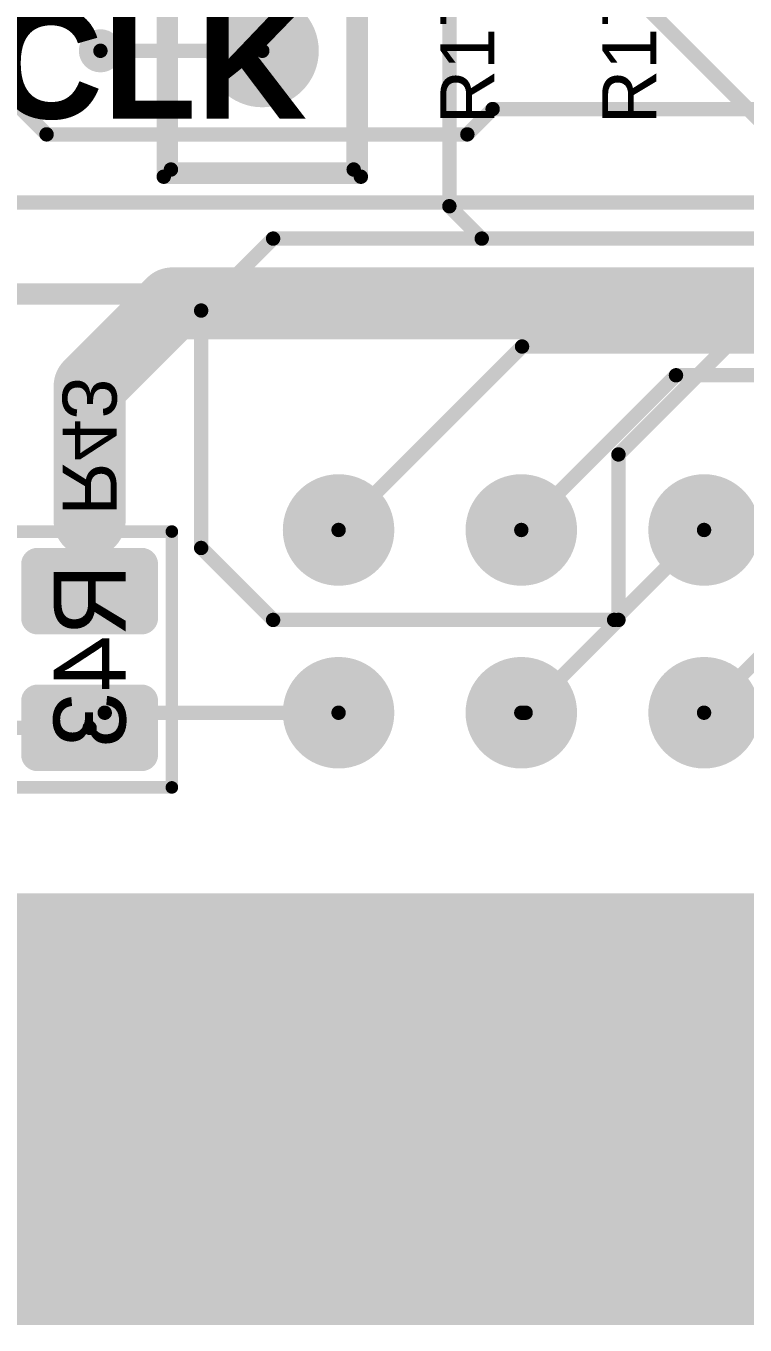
# Model space of a CAD drawing. Header units: inches. Extents: x -3 to 191, y -18 to 93.
# Drawn here: x 12.87 to 22.86, y -3 to 15.05 of the extents above; entities that cross this region are included whole.
import ezdxf

# ---------------------------------------------------------------- set-up
doc = ezdxf.new("R2010")
doc.units = ezdxf.units.IN
for name, color, linetype in [('Bottom Layer', 5, 'Continuous'), ('Bottom Overlay', 54, 'Continuous'), ('Bottom Paste', 16, 'Continuous'), ('Bottom Solder', 6, 'Continuous'), ('GND 1', 90, 'Continuous'), ('GND 2', 156, 'Continuous'), ('Mechanical 1', 6, 'Continuous'), ('Mechanical 13', 56, 'Continuous'), ('Multi-Layer', 9, 'Continuous'), ('Pad Holes', 156, 'Continuous'), ('PWR', 16, 'Continuous'), ('Signal L4', 76, 'Continuous'), ('Top 3D Body', 56, 'Continuous'), ('Top Assembly', 216, 'Continuous'), ('Top Component Center', 56, 'Continuous'), ('Top Courtyard', 56, 'Continuous'), ('Top Layer', 1, 'Continuous'), ('Top Overlay', 2, 'Continuous'), ('Top Solder', 216, 'Continuous'), ('Via Holes', 16, 'Continuous')]:
    doc.layers.add(name, color=color, linetype=linetype)
doc.styles.add('Arial', font='', dxfattribs={"height": 0.2})
doc.styles.add('Arial_Bold', font='', dxfattribs={"height": 0.2})
doc.styles.get('Arial').set_extended_font_data('Arial')
doc.styles.get('Arial_Bold').set_extended_font_data('Arial', bold=True)

# ---------------------------------------------------------------- blocks, each defined once
blk = doc.blocks.new('RES_0805_B_276')
at = {"layer": 'Bottom Layer'}
h = blk.add_hatch(color=5, dxfattribs=at)
edge = h.paths.add_edge_path()
edge.add_arc((-1.32500243, 0.7250010899999999), 0.12499848, 90, 180)
edge.add_line((-1.45000091, 0.7250010899999999), (-1.45000091, -0.7250010899999999))
edge.add_arc((-1.32500243, -0.7250010899999999), 0.12499848, 180, 270)
edge.add_line((-1.32500243, -0.84999957), (-0.5749988500000001, -0.84999957))
edge.add_arc((-0.5749988500000001, -0.7250010899999999), 0.12499848, 270, 360)
edge.add_line((-0.45000037, -0.7250010899999999), (-0.45000037, 0.7250010899999999))
edge.add_arc((-0.5749988500000001, 0.7250010899999999), 0.12499848, 0, 90)
edge.add_line((-0.5749988500000001, 0.84999957), (-1.32500243, 0.84999957))
h = blk.add_hatch(color=5, dxfattribs=at)
edge = h.paths.add_edge_path()
edge.add_arc((0.5749988500000001, 0.7250010899999999), 0.12499848, 90, 180)
edge.add_line((0.45000037, 0.7250010899999999), (0.45000037, -0.7250010899999999))
edge.add_arc((0.5749988500000001, -0.7250010899999999), 0.12499848, 180, 270)
edge.add_line((0.5749988500000001, -0.84999957), (1.32500243, -0.84999957))
edge.add_arc((1.32500243, -0.7250010899999999), 0.12499848, 270, 360)
edge.add_line((1.45000091, -0.7250010899999999), (1.45000091, 0.7250010899999999))
edge.add_arc((1.32500243, 0.7250010899999999), 0.12499848, 0, 90)
edge.add_line((1.32500243, 0.84999957), (0.5749988500000001, 0.84999957))
at = {"layer": 'Bottom Paste'}
h = blk.add_hatch(color=16, dxfattribs=at)
edge = h.paths.add_edge_path()
edge.add_arc((-1.32500243, 0.7250010899999999), 0.12499848, 90, 180)
edge.add_line((-1.45000091, 0.7250010899999999), (-1.45000091, -0.7250010899999999))
edge.add_arc((-1.32500243, -0.7250010899999999), 0.12499848, 180, 270)
edge.add_line((-1.32500243, -0.84999957), (-0.5749988500000001, -0.84999957))
edge.add_arc((-0.5749988500000001, -0.7250010899999999), 0.12499848, 270, 360)
edge.add_line((-0.45000037, -0.7250010899999999), (-0.45000037, 0.7250010899999999))
edge.add_arc((-0.5749988500000001, 0.7250010899999999), 0.12499848, 0, 90)
edge.add_line((-0.5749988500000001, 0.84999957), (-1.32500243, 0.84999957))
h = blk.add_hatch(color=16, dxfattribs=at)
edge = h.paths.add_edge_path()
edge.add_arc((0.5749988500000001, 0.7250010899999999), 0.12499848, 90, 180)
edge.add_line((0.45000037, 0.7250010899999999), (0.45000037, -0.7250010899999999))
edge.add_arc((0.5749988500000001, -0.7250010899999999), 0.12499848, 180, 270)
edge.add_line((0.5749988500000001, -0.84999957), (1.32500243, -0.84999957))
edge.add_arc((1.32500243, -0.7250010899999999), 0.12499848, 270, 360)
edge.add_line((1.45000091, -0.7250010899999999), (1.45000091, 0.7250010899999999))
edge.add_arc((1.32500243, 0.7250010899999999), 0.12499848, 0, 90)
edge.add_line((1.32500243, 0.84999957), (0.5749988500000001, 0.84999957))
at = {"layer": 'Bottom Solder'}
h = blk.add_hatch(color=6, dxfattribs=at)
edge = h.paths.add_edge_path()
edge.add_arc((-1.32500243, 0.7250010899999999), 0.22659848, 90, 180)
edge.add_line((-1.55160091, 0.7250010899999999), (-1.55160091, -0.7250010899999999))
edge.add_arc((-1.32500243, -0.7250010899999999), 0.22659848, 180, 270)
edge.add_line((-1.32500243, -0.95159957), (-0.5749988500000001, -0.95159957))
edge.add_arc((-0.5749988500000001, -0.7250010899999999), 0.22659848, 270, 360)
edge.add_line((-0.34840037, -0.7250010899999999), (-0.34840037, 0.7250010899999999))
edge.add_arc((-0.5749988500000001, 0.7250010899999999), 0.22659848, 0, 90)
edge.add_line((-0.5749988500000001, 0.95159957), (-1.32500243, 0.95159957))
h = blk.add_hatch(color=6, dxfattribs=at)
edge = h.paths.add_edge_path()
edge.add_arc((0.5749988500000001, 0.7250010899999999), 0.22659848, 90, 180)
edge.add_line((0.34840037, 0.7250010899999999), (0.34840037, -0.7250010899999999))
edge.add_arc((0.5749988500000001, -0.7250010899999999), 0.22659848, 180, 270)
edge.add_line((0.5749988500000001, -0.95159957), (1.32500243, -0.95159957))
edge.add_arc((1.32500243, -0.7250010899999999), 0.22659848, 270, 360)
edge.add_line((1.55160091, -0.7250010899999999), (1.55160091, 0.7250010899999999))
edge.add_arc((1.32500243, 0.7250010899999999), 0.22659848, 0, 90)
edge.add_line((1.32500243, 0.95159957), (0.5749988500000001, 0.95159957))
at = {"layer": 'Mechanical 13'}
for points in [[(-1.778, -1.143, 0.17500092, 0.17500092, 0), (-1.778, 1.143, 0.17500092, 0.17500092, 0)], [(1.778, 1.143, 0.17500092, 0.17500092, 0), (-1.778, 1.143, 0.17500092, 0.17500092, 0)], [(1.778, -1.143, 0.17500092, 0.17500092, 0), (1.778, 1.143, 0.17500092, 0.17500092, 0)], [(1.778, -1.143, 0.17500092, 0.17500092, 0), (-1.778, -1.143, 0.17500092, 0.17500092, 0)]]:
    blk.add_lwpolyline(points, format="xyseb", dxfattribs=at)
for points in [[(-1.82174896, 1.143, 0.08750045999999999, 0.08750045999999999, 1), (-1.73425104, 1.143, 0.08750045999999999, 0.08750045999999999, 1)], [(-1.82174896, 1.143, 0.08750045999999999, 0.08750045999999999, 1), (-1.73425104, 1.143, 0.08750045999999999, 0.08750045999999999, 1)], [(1.73425104, 1.143, 0.08750045999999999, 0.08750045999999999, 1), (1.82174896, 1.143, 0.08750045999999999, 0.08750045999999999, 1)], [(1.73425104, 1.143, 0.08750045999999999, 0.08750045999999999, 1), (1.82174896, 1.143, 0.08750045999999999, 0.08750045999999999, 1)], [(-1.82174896, -1.143, 0.08750045999999999, 0.08750045999999999, 1), (-1.73425104, -1.143, 0.08750045999999999, 0.08750045999999999, 1)], [(-1.82174896, -1.143, 0.08750045999999999, 0.08750045999999999, 1), (-1.73425104, -1.143, 0.08750045999999999, 0.08750045999999999, 1)], [(1.73425104, -1.143, 0.08750045999999999, 0.08750045999999999, 1), (1.82174896, -1.143, 0.08750045999999999, 0.08750045999999999, 1)], [(1.73425104, -1.143, 0.08750045999999999, 0.08750045999999999, 1), (1.82174896, -1.143, 0.08750045999999999, 0.08750045999999999, 1)]]:
    blk.add_lwpolyline(points, format="xyseb", close=True, dxfattribs=at)
at = {"layer": 'Mechanical 13', "style": 'Arial', "text_generation_flag": 2}
blk.add_text('R43', height=1.00000054, rotation=-180, dxfattribs=at).set_placement((-1.3329031, 0.4998339))
blk = doc.blocks.new('FP_SSQ_103_01_T_S_MFG_316')
at = {"layer": 'Bottom Layer'}
blk.add_hatch(color=5, dxfattribs=at).paths.add_polyline_path([(-3.3249997, 0.7849997), (-1.7550003, 0.7849997), (-1.7550003, -0.7849997), (-3.3249997, -0.7849997)])
h = blk.add_hatch(color=5, dxfattribs=at)
edge = h.paths.add_edge_path()
edge.add_arc((0, 0), 0.7849997, 0, 360)
h = blk.add_hatch(color=5, dxfattribs=at)
edge = h.paths.add_edge_path()
edge.add_arc((2.54, 0), 0.7849997, 0, 360)
at = {"layer": 'Bottom Solder'}
blk.add_hatch(color=6, dxfattribs=at).paths.add_polyline_path([(-3.3249997, 0.7849997), (-1.7550003, 0.7849997), (-1.7550003, -0.7849997), (-3.3249997, -0.7849997)])
h = blk.add_hatch(color=6, dxfattribs=at)
edge = h.paths.add_edge_path()
edge.add_arc((0, 0), 0.7849997, 0, 360)
h = blk.add_hatch(color=6, dxfattribs=at)
edge = h.paths.add_edge_path()
edge.add_arc((2.54, 0), 0.7849997, 0, 360)
at = {"layer": 'GND 1'}
blk.add_hatch(color=90, dxfattribs=at).paths.add_polyline_path([(-3.3249997, 0.7849997), (-1.7550003, 0.7849997), (-1.7550003, -0.7849997), (-3.3249997, -0.7849997)])
h = blk.add_hatch(color=90, dxfattribs=at)
edge = h.paths.add_edge_path()
edge.add_arc((0, 0), 0.7849997, 0, 360)
h = blk.add_hatch(color=90, dxfattribs=at)
edge = h.paths.add_edge_path()
edge.add_arc((2.54, 0), 0.7849997, 0, 360)
at = {"layer": 'GND 2'}
blk.add_hatch(color=156, dxfattribs=at).paths.add_polyline_path([(-3.3249997, 0.7849997), (-1.7550003, 0.7849997), (-1.7550003, -0.7849997), (-3.3249997, -0.7849997)])
h = blk.add_hatch(color=156, dxfattribs=at)
edge = h.paths.add_edge_path()
edge.add_arc((0, 0), 0.7849997, 0, 360)
h = blk.add_hatch(color=156, dxfattribs=at)
edge = h.paths.add_edge_path()
edge.add_arc((2.54, 0), 0.7849997, 0, 360)
at = {"layer": 'Multi-Layer'}
blk.add_hatch(color=9, dxfattribs=at).paths.add_polyline_path([(-3.3249997, 0.7849997), (-1.7550003, 0.7849997), (-1.7550003, -0.7849997), (-3.3249997, -0.7849997)])
h = blk.add_hatch(color=9, dxfattribs=at)
edge = h.paths.add_edge_path()
edge.add_arc((0, 0), 0.7849997, 0, 360)
h = blk.add_hatch(color=9, dxfattribs=at)
edge = h.paths.add_edge_path()
edge.add_arc((2.54, 0), 0.7849997, 0, 360)
at = {"layer": 'Pad Holes'}
h = blk.add_hatch(color=7, dxfattribs=at)
edge = h.paths.add_edge_path()
edge.add_arc((-2.54, 0), 0.50999898, 0, 360)
h = blk.add_hatch(color=7, dxfattribs=at)
edge = h.paths.add_edge_path()
edge.add_arc((0, 0), 0.50999898, 0, 360)
h = blk.add_hatch(color=7, dxfattribs=at)
edge = h.paths.add_edge_path()
edge.add_arc((2.54, 0), 0.50999898, 0, 360)
at = {"layer": 'PWR'}
blk.add_hatch(color=16, dxfattribs=at).paths.add_polyline_path([(-3.3249997, 0.7849997), (-1.7550003, 0.7849997), (-1.7550003, -0.7849997), (-3.3249997, -0.7849997)])
h = blk.add_hatch(color=16, dxfattribs=at)
edge = h.paths.add_edge_path()
edge.add_arc((0, 0), 0.7849997, 0, 360)
h = blk.add_hatch(color=16, dxfattribs=at)
edge = h.paths.add_edge_path()
edge.add_arc((2.54, 0), 0.7849997, 0, 360)
at = {"layer": 'Signal L4'}
blk.add_hatch(color=76, dxfattribs=at).paths.add_polyline_path([(-3.3249997, 0.7849997), (-1.7550003, 0.7849997), (-1.7550003, -0.7849997), (-3.3249997, -0.7849997)])
h = blk.add_hatch(color=76, dxfattribs=at)
edge = h.paths.add_edge_path()
edge.add_arc((0, 0), 0.7849997, 0, 360)
h = blk.add_hatch(color=76, dxfattribs=at)
edge = h.paths.add_edge_path()
edge.add_arc((2.54, 0), 0.7849997, 0, 360)
at = {"layer": 'Top Layer'}
blk.add_hatch(color=1, dxfattribs=at).paths.add_polyline_path([(-3.3249997, 0.7849997), (-1.7550003, 0.7849997), (-1.7550003, -0.7849997), (-3.3249997, -0.7849997)])
h = blk.add_hatch(color=1, dxfattribs=at)
edge = h.paths.add_edge_path()
edge.add_arc((0, 0), 0.7849997, 0, 360)
h = blk.add_hatch(color=1, dxfattribs=at)
edge = h.paths.add_edge_path()
edge.add_arc((2.54, 0), 0.7849997, 0, 360)
at = {"layer": 'Top Solder'}
blk.add_hatch(color=216, dxfattribs=at).paths.add_polyline_path([(-3.3249997, 0.7849997), (-1.7550003, 0.7849997), (-1.7550003, -0.7849997), (-3.3249997, -0.7849997)])
h = blk.add_hatch(color=216, dxfattribs=at)
edge = h.paths.add_edge_path()
edge.add_arc((0, 0), 0.7849997, 0, 360)
h = blk.add_hatch(color=216, dxfattribs=at)
edge = h.paths.add_edge_path()
edge.add_arc((2.54, 0), 0.7849997, 0, 360)
at = {"layer": 'Top 3D Body'}
for points in [[(4.18999924, 1.27, 0.1999996, 0.1999996, 0), (-4.18999924, 1.27, 0.1999996, 0.1999996, 0)], [(-4.18999924, -1.27, 0.1999996, 0.1999996, 0), (-4.18999924, 1.27, 0.1999996, 0.1999996, 0)], [(4.18999924, -1.27, 0.1999996, 0.1999996, 0), (4.18999924, 1.27, 0.1999996, 0.1999996, 0)], [(4.18999924, -1.27, 0.1999996, 0.1999996, 0), (-4.18999924, -1.27, 0.1999996, 0.1999996, 0)]]:
    blk.add_lwpolyline(points, format="xyseb", dxfattribs=at)
for points in [[(-4.23999914, 1.27, 0.0999998, 0.0999998, 1), (-4.13999934, 1.27, 0.0999998, 0.0999998, 1)], [(-4.23999914, 1.27, 0.0999998, 0.0999998, 1), (-4.13999934, 1.27, 0.0999998, 0.0999998, 1)], [(4.13999934, 1.27, 0.0999998, 0.0999998, 1), (4.23999914, 1.27, 0.0999998, 0.0999998, 1)], [(4.13999934, 1.27, 0.0999998, 0.0999998, 1), (4.23999914, 1.27, 0.0999998, 0.0999998, 1)], [(-4.23999914, -1.27, 0.0999998, 0.0999998, 1), (-4.13999934, -1.27, 0.0999998, 0.0999998, 1)], [(-4.23999914, -1.27, 0.0999998, 0.0999998, 1), (-4.13999934, -1.27, 0.0999998, 0.0999998, 1)], [(4.13999934, -1.27, 0.0999998, 0.0999998, 1), (4.23999914, -1.27, 0.0999998, 0.0999998, 1)], [(4.13999934, -1.27, 0.0999998, 0.0999998, 1), (4.23999914, -1.27, 0.0999998, 0.0999998, 1)]]:
    blk.add_lwpolyline(points, format="xyseb", close=True, dxfattribs=at)
at = {"layer": 'Top Assembly'}
for points in [[(4.28999904, 1.3699998, 0.1999996, 0.1999996, 0), (-4.28999904, 1.3699998, 0.1999996, 0.1999996, 0)], [(-4.28999904, -1.3699998, 0.1999996, 0.1999996, 0), (-4.28999904, 1.3699998, 0.1999996, 0.1999996, 0)], [(4.28999904, -1.3699998, 0.1999996, 0.1999996, 0), (4.28999904, 1.3699998, 0.1999996, 0.1999996, 0)], [(4.28999904, -1.3699998, 0.1999996, 0.1999996, 0), (-4.28999904, -1.3699998, 0.1999996, 0.1999996, 0)]]:
    blk.add_lwpolyline(points, format="xyseb", dxfattribs=at)
for points in [[(-4.339998939999999, 1.3699998, 0.0999998, 0.0999998, 1), (-4.23999914, 1.3699998, 0.0999998, 0.0999998, 1)], [(-4.339998939999999, 1.3699998, 0.0999998, 0.0999998, 1), (-4.23999914, 1.3699998, 0.0999998, 0.0999998, 1)], [(4.23999914, 1.3699998, 0.0999998, 0.0999998, 1), (4.339998939999999, 1.3699998, 0.0999998, 0.0999998, 1)], [(4.23999914, 1.3699998, 0.0999998, 0.0999998, 1), (4.339998939999999, 1.3699998, 0.0999998, 0.0999998, 1)], [(-4.339998939999999, -1.3699998, 0.0999998, 0.0999998, 1), (-4.23999914, -1.3699998, 0.0999998, 0.0999998, 1)], [(-4.339998939999999, -1.3699998, 0.0999998, 0.0999998, 1), (-4.23999914, -1.3699998, 0.0999998, 0.0999998, 1)], [(4.23999914, -1.3699998, 0.0999998, 0.0999998, 1), (4.339998939999999, -1.3699998, 0.0999998, 0.0999998, 1)], [(4.23999914, -1.3699998, 0.0999998, 0.0999998, 1), (4.339998939999999, -1.3699998, 0.0999998, 0.0999998, 1)]]:
    blk.add_lwpolyline(points, format="xyseb", close=True, dxfattribs=at)
at = {"layer": 'Top Component Center'}
for points in [[(0, -0.499999, 0.0999998, 0.0999998, 0), (0, 0.499999, 0.0999998, 0.0999998, 0)], [(0.499999, 0, 0.0999998, 0.0999998, 0), (-0.499999, 0, 0.0999998, 0.0999998, 0)]]:
    blk.add_lwpolyline(points, format="xyseb", dxfattribs=at)
for points in [[(-0.02499868, 0.499999, 0.0499999, 0.0499999, 1), (0.02499868, 0.499999, 0.0499999, 0.0499999, 1)], [(-0.5249976799999999, 0, 0.0499999, 0.0499999, 1), (-0.47500032, 0, 0.0499999, 0.0499999, 1)], [(0.47500032, 0, 0.0499999, 0.0499999, 1), (0.5249976799999999, 0, 0.0499999, 0.0499999, 1)], [(-0.02499868, -0.499999, 0.0499999, 0.0499999, 1), (0.02499868, -0.499999, 0.0499999, 0.0499999, 1)]]:
    blk.add_lwpolyline(points, format="xyseb", close=True, dxfattribs=at)
at = {"layer": 'Top Courtyard'}
for points in [[(4.28999904, 1.3699998, 0.1999996, 0.1999996, 0), (-4.28999904, 1.3699998, 0.1999996, 0.1999996, 0)], [(-4.28999904, -1.3699998, 0.1999996, 0.1999996, 0), (-4.28999904, 1.3699998, 0.1999996, 0.1999996, 0)], [(4.28999904, -1.3699998, 0.1999996, 0.1999996, 0), (4.28999904, 1.3699998, 0.1999996, 0.1999996, 0)], [(4.28999904, -1.3699998, 0.1999996, 0.1999996, 0), (-4.28999904, -1.3699998, 0.1999996, 0.1999996, 0)]]:
    blk.add_lwpolyline(points, format="xyseb", dxfattribs=at)
for points in [[(-4.339998939999999, 1.3699998, 0.0999998, 0.0999998, 1), (-4.23999914, 1.3699998, 0.0999998, 0.0999998, 1)], [(-4.339998939999999, 1.3699998, 0.0999998, 0.0999998, 1), (-4.23999914, 1.3699998, 0.0999998, 0.0999998, 1)], [(4.23999914, 1.3699998, 0.0999998, 0.0999998, 1), (4.339998939999999, 1.3699998, 0.0999998, 0.0999998, 1)], [(4.23999914, 1.3699998, 0.0999998, 0.0999998, 1), (4.339998939999999, 1.3699998, 0.0999998, 0.0999998, 1)], [(-4.339998939999999, -1.3699998, 0.0999998, 0.0999998, 1), (-4.23999914, -1.3699998, 0.0999998, 0.0999998, 1)], [(-4.339998939999999, -1.3699998, 0.0999998, 0.0999998, 1), (-4.23999914, -1.3699998, 0.0999998, 0.0999998, 1)], [(4.23999914, -1.3699998, 0.0999998, 0.0999998, 1), (4.339998939999999, -1.3699998, 0.0999998, 0.0999998, 1)], [(4.23999914, -1.3699998, 0.0999998, 0.0999998, 1), (4.339998939999999, -1.3699998, 0.0999998, 0.0999998, 1)]]:
    blk.add_lwpolyline(points, format="xyseb", close=True, dxfattribs=at)
at = {"layer": 'Top Overlay'}
for points in [[(4.18999924, 1.27, 0.1999996, 0.1999996, 0), (-4.18999924, 1.27, 0.1999996, 0.1999996, 0)], [(-4.18999924, -1.27, 0.1999996, 0.1999996, 0), (-4.18999924, 1.27, 0.1999996, 0.1999996, 0)], [(4.18999924, -1.27, 0.1999996, 0.1999996, 0), (4.18999924, 1.27, 0.1999996, 0.1999996, 0)], [(4.18999924, -1.27, 0.1999996, 0.1999996, 0), (-4.18999924, -1.27, 0.1999996, 0.1999996, 0)]]:
    blk.add_lwpolyline(points, format="xyseb", dxfattribs=at)
for points in [[(-4.23999914, 1.27, 0.0999998, 0.0999998, 1), (-4.13999934, 1.27, 0.0999998, 0.0999998, 1)], [(-4.23999914, 1.27, 0.0999998, 0.0999998, 1), (-4.13999934, 1.27, 0.0999998, 0.0999998, 1)], [(4.13999934, 1.27, 0.0999998, 0.0999998, 1), (4.23999914, 1.27, 0.0999998, 0.0999998, 1)], [(4.13999934, 1.27, 0.0999998, 0.0999998, 1), (4.23999914, 1.27, 0.0999998, 0.0999998, 1)], [(-4.57499974, 0, 0.2499995, 0.2499995, 1), (-4.82500178, 0, 0.2499995, 0.2499995, 1)], [(-4.887501019999999, 0, 0.12499848, 0.12499848, 1), (-4.76250254, 0, 0.12499848, 0.12499848, 1)], [(-4.63749898, 0, 0.12499848, 0.12499848, 1), (-4.5125005, 0, 0.12499848, 0.12499848, 1)], [(-4.23999914, -1.27, 0.0999998, 0.0999998, 1), (-4.13999934, -1.27, 0.0999998, 0.0999998, 1)], [(-4.23999914, -1.27, 0.0999998, 0.0999998, 1), (-4.13999934, -1.27, 0.0999998, 0.0999998, 1)], [(4.13999934, -1.27, 0.0999998, 0.0999998, 1), (4.23999914, -1.27, 0.0999998, 0.0999998, 1)], [(4.13999934, -1.27, 0.0999998, 0.0999998, 1), (4.23999914, -1.27, 0.0999998, 0.0999998, 1)]]:
    blk.add_lwpolyline(points, format="xyseb", close=True, dxfattribs=at)
at = {"layer": 'Top Assembly', "style": 'Arial'}
blk.add_text('J9', height=1.00000054, dxfattribs=at).set_placement((-0.00184404, -0.17714976))
blk = doc.blocks.new('FP_SBH11_PBPC_D08_ST_BK_MFG_321')
at = {"layer": 'Bottom Layer'}
h = blk.add_hatch(color=5, dxfattribs=at)
edge = h.paths.add_edge_path()
edge.add_arc((3.81, 1.1200003), 0.77499972, 0, 360)
h = blk.add_hatch(color=5, dxfattribs=at)
edge = h.paths.add_edge_path()
edge.add_arc((6.35, 1.1200003), 0.77499972, 0, 360)
h = blk.add_hatch(color=5, dxfattribs=at)
edge = h.paths.add_edge_path()
edge.add_arc((8.889999999999999, 1.1200003), 0.77499972, 0, 360)
h = blk.add_hatch(color=5, dxfattribs=at)
edge = h.paths.add_edge_path()
edge.add_arc((3.81, -1.4199997), 0.77499972, 0, 360)
h = blk.add_hatch(color=5, dxfattribs=at)
edge = h.paths.add_edge_path()
edge.add_arc((6.35, -1.4199997), 0.77499972, 0, 360)
h = blk.add_hatch(color=5, dxfattribs=at)
edge = h.paths.add_edge_path()
edge.add_arc((8.889999999999999, -1.4199997), 0.77499972, 0, 360)
at = {"layer": 'Bottom Solder'}
h = blk.add_hatch(color=6, dxfattribs=at)
edge = h.paths.add_edge_path()
edge.add_arc((3.81, 1.1200003), 0.77499972, 0, 360)
h = blk.add_hatch(color=6, dxfattribs=at)
edge = h.paths.add_edge_path()
edge.add_arc((6.35, 1.1200003), 0.77499972, 0, 360)
h = blk.add_hatch(color=6, dxfattribs=at)
edge = h.paths.add_edge_path()
edge.add_arc((8.889999999999999, 1.1200003), 0.77499972, 0, 360)
h = blk.add_hatch(color=6, dxfattribs=at)
edge = h.paths.add_edge_path()
edge.add_arc((3.81, -1.4199997), 0.77499972, 0, 360)
h = blk.add_hatch(color=6, dxfattribs=at)
edge = h.paths.add_edge_path()
edge.add_arc((6.35, -1.4199997), 0.77499972, 0, 360)
h = blk.add_hatch(color=6, dxfattribs=at)
edge = h.paths.add_edge_path()
edge.add_arc((8.889999999999999, -1.4199997), 0.77499972, 0, 360)
at = {"layer": 'GND 1'}
h = blk.add_hatch(color=90, dxfattribs=at)
edge = h.paths.add_edge_path()
edge.add_arc((3.81, 1.1200003), 0.77499972, 0, 360)
h = blk.add_hatch(color=90, dxfattribs=at)
edge = h.paths.add_edge_path()
edge.add_arc((6.35, 1.1200003), 0.77499972, 0, 360)
h = blk.add_hatch(color=90, dxfattribs=at)
edge = h.paths.add_edge_path()
edge.add_arc((8.889999999999999, 1.1200003), 0.77499972, 0, 360)
h = blk.add_hatch(color=90, dxfattribs=at)
edge = h.paths.add_edge_path()
edge.add_arc((3.81, -1.4199997), 0.77499972, 0, 360)
h = blk.add_hatch(color=90, dxfattribs=at)
edge = h.paths.add_edge_path()
edge.add_arc((6.35, -1.4199997), 0.77499972, 0, 360)
h = blk.add_hatch(color=90, dxfattribs=at)
edge = h.paths.add_edge_path()
edge.add_arc((8.889999999999999, -1.4199997), 0.77499972, 0, 360)
at = {"layer": 'GND 2'}
h = blk.add_hatch(color=156, dxfattribs=at)
edge = h.paths.add_edge_path()
edge.add_arc((3.81, 1.1200003), 0.77499972, 0, 360)
h = blk.add_hatch(color=156, dxfattribs=at)
edge = h.paths.add_edge_path()
edge.add_arc((6.35, 1.1200003), 0.77499972, 0, 360)
h = blk.add_hatch(color=156, dxfattribs=at)
edge = h.paths.add_edge_path()
edge.add_arc((8.889999999999999, 1.1200003), 0.77499972, 0, 360)
h = blk.add_hatch(color=156, dxfattribs=at)
edge = h.paths.add_edge_path()
edge.add_arc((3.81, -1.4199997), 0.77499972, 0, 360)
h = blk.add_hatch(color=156, dxfattribs=at)
edge = h.paths.add_edge_path()
edge.add_arc((6.35, -1.4199997), 0.77499972, 0, 360)
h = blk.add_hatch(color=156, dxfattribs=at)
edge = h.paths.add_edge_path()
edge.add_arc((8.889999999999999, -1.4199997), 0.77499972, 0, 360)
at = {"layer": 'Multi-Layer'}
h = blk.add_hatch(color=9, dxfattribs=at)
edge = h.paths.add_edge_path()
edge.add_arc((3.81, 1.1200003), 0.77499972, 0, 360)
h = blk.add_hatch(color=9, dxfattribs=at)
edge = h.paths.add_edge_path()
edge.add_arc((6.35, 1.1200003), 0.77499972, 0, 360)
h = blk.add_hatch(color=9, dxfattribs=at)
edge = h.paths.add_edge_path()
edge.add_arc((8.889999999999999, 1.1200003), 0.77499972, 0, 360)
h = blk.add_hatch(color=9, dxfattribs=at)
edge = h.paths.add_edge_path()
edge.add_arc((3.81, -1.4199997), 0.77499972, 0, 360)
h = blk.add_hatch(color=9, dxfattribs=at)
edge = h.paths.add_edge_path()
edge.add_arc((6.35, -1.4199997), 0.77499972, 0, 360)
h = blk.add_hatch(color=9, dxfattribs=at)
edge = h.paths.add_edge_path()
edge.add_arc((8.889999999999999, -1.4199997), 0.77499972, 0, 360)
at = {"layer": 'Pad Holes'}
h = blk.add_hatch(color=7, dxfattribs=at)
edge = h.paths.add_edge_path()
edge.add_arc((3.81, 1.1200003), 0.499999, 0, 360)
h = blk.add_hatch(color=7, dxfattribs=at)
edge = h.paths.add_edge_path()
edge.add_arc((6.35, 1.1200003), 0.499999, 0, 360)
h = blk.add_hatch(color=7, dxfattribs=at)
edge = h.paths.add_edge_path()
edge.add_arc((8.889999999999999, 1.1200003), 0.499999, 0, 360)
h = blk.add_hatch(color=7, dxfattribs=at)
edge = h.paths.add_edge_path()
edge.add_arc((3.81, -1.4199997), 0.499999, 0, 360)
h = blk.add_hatch(color=7, dxfattribs=at)
edge = h.paths.add_edge_path()
edge.add_arc((6.35, -1.4199997), 0.499999, 0, 360)
h = blk.add_hatch(color=7, dxfattribs=at)
edge = h.paths.add_edge_path()
edge.add_arc((8.889999999999999, -1.4199997), 0.499999, 0, 360)
at = {"layer": 'PWR'}
h = blk.add_hatch(color=16, dxfattribs=at)
edge = h.paths.add_edge_path()
edge.add_arc((3.81, 1.1200003), 0.77499972, 0, 360)
h = blk.add_hatch(color=16, dxfattribs=at)
edge = h.paths.add_edge_path()
edge.add_arc((6.35, 1.1200003), 0.77499972, 0, 360)
h = blk.add_hatch(color=16, dxfattribs=at)
edge = h.paths.add_edge_path()
edge.add_arc((8.889999999999999, 1.1200003), 0.77499972, 0, 360)
h = blk.add_hatch(color=16, dxfattribs=at)
edge = h.paths.add_edge_path()
edge.add_arc((3.81, -1.4199997), 0.77499972, 0, 360)
h = blk.add_hatch(color=16, dxfattribs=at)
edge = h.paths.add_edge_path()
edge.add_arc((6.35, -1.4199997), 0.77499972, 0, 360)
h = blk.add_hatch(color=16, dxfattribs=at)
edge = h.paths.add_edge_path()
edge.add_arc((8.889999999999999, -1.4199997), 0.77499972, 0, 360)
at = {"layer": 'Signal L4'}
h = blk.add_hatch(color=76, dxfattribs=at)
edge = h.paths.add_edge_path()
edge.add_arc((3.81, 1.1200003), 0.77499972, 0, 360)
h = blk.add_hatch(color=76, dxfattribs=at)
edge = h.paths.add_edge_path()
edge.add_arc((6.35, 1.1200003), 0.77499972, 0, 360)
h = blk.add_hatch(color=76, dxfattribs=at)
edge = h.paths.add_edge_path()
edge.add_arc((8.889999999999999, 1.1200003), 0.77499972, 0, 360)
h = blk.add_hatch(color=76, dxfattribs=at)
edge = h.paths.add_edge_path()
edge.add_arc((3.81, -1.4199997), 0.77499972, 0, 360)
h = blk.add_hatch(color=76, dxfattribs=at)
edge = h.paths.add_edge_path()
edge.add_arc((6.35, -1.4199997), 0.77499972, 0, 360)
h = blk.add_hatch(color=76, dxfattribs=at)
edge = h.paths.add_edge_path()
edge.add_arc((8.889999999999999, -1.4199997), 0.77499972, 0, 360)
at = {"layer": 'Top Layer'}
h = blk.add_hatch(color=1, dxfattribs=at)
edge = h.paths.add_edge_path()
edge.add_arc((3.81, 1.1200003), 0.77499972, 0, 360)
h = blk.add_hatch(color=1, dxfattribs=at)
edge = h.paths.add_edge_path()
edge.add_arc((6.35, 1.1200003), 0.77499972, 0, 360)
h = blk.add_hatch(color=1, dxfattribs=at)
edge = h.paths.add_edge_path()
edge.add_arc((8.889999999999999, 1.1200003), 0.77499972, 0, 360)
h = blk.add_hatch(color=1, dxfattribs=at)
edge = h.paths.add_edge_path()
edge.add_arc((3.81, -1.4199997), 0.77499972, 0, 360)
h = blk.add_hatch(color=1, dxfattribs=at)
edge = h.paths.add_edge_path()
edge.add_arc((6.35, -1.4199997), 0.77499972, 0, 360)
h = blk.add_hatch(color=1, dxfattribs=at)
edge = h.paths.add_edge_path()
edge.add_arc((8.889999999999999, -1.4199997), 0.77499972, 0, 360)
at = {"layer": 'Top Solder'}
h = blk.add_hatch(color=216, dxfattribs=at)
edge = h.paths.add_edge_path()
edge.add_arc((3.81, 1.1200003), 0.77499972, 0, 360)
h = blk.add_hatch(color=216, dxfattribs=at)
edge = h.paths.add_edge_path()
edge.add_arc((6.35, 1.1200003), 0.77499972, 0, 360)
h = blk.add_hatch(color=216, dxfattribs=at)
edge = h.paths.add_edge_path()
edge.add_arc((8.889999999999999, 1.1200003), 0.77499972, 0, 360)
h = blk.add_hatch(color=216, dxfattribs=at)
edge = h.paths.add_edge_path()
edge.add_arc((3.81, -1.4199997), 0.77499972, 0, 360)
h = blk.add_hatch(color=216, dxfattribs=at)
edge = h.paths.add_edge_path()
edge.add_arc((6.35, -1.4199997), 0.77499972, 0, 360)
h = blk.add_hatch(color=216, dxfattribs=at)
edge = h.paths.add_edge_path()
edge.add_arc((8.889999999999999, -1.4199997), 0.77499972, 0, 360)
at = {"layer": 'Top 3D Body'}
for points in [[(14.00999992, 4.64999832, 0.1999996, 0.1999996, 0), (-14.00999992, 4.64999832, 0.1999996, 0.1999996, 0)], [(14.00999992, -4.65000086, 0.1999996, 0.1999996, 0), (-14.00999992, -4.65000086, 0.1999996, 0.1999996, 0)]]:
    blk.add_lwpolyline(points, format="xyseb", dxfattribs=at)
at = {"layer": 'Top Assembly'}
for points in [[(14.10999972, 4.74999812, 0.1999996, 0.1999996, 0), (-14.10999972, 4.74999812, 0.1999996, 0.1999996, 0)], [(14.10999972, -4.75000066, 0.1999996, 0.1999996, 0), (-14.10999972, -4.75000066, 0.1999996, 0.1999996, 0)]]:
    blk.add_lwpolyline(points, format="xyseb", dxfattribs=at)
at = {"layer": 'Top Courtyard'}
for points in [[(14.10999972, 4.74999812, 0.1999996, 0.1999996, 0), (-14.10999972, 4.74999812, 0.1999996, 0.1999996, 0)], [(14.10999972, -4.75000066, 0.1999996, 0.1999996, 0), (-14.10999972, -4.75000066, 0.1999996, 0.1999996, 0)]]:
    blk.add_lwpolyline(points, format="xyseb", dxfattribs=at)
at = {"layer": 'Top Overlay'}
for points in [[(14.00999992, 4.64999832, 0.1999996, 0.1999996, 0), (-14.00999992, 4.64999832, 0.1999996, 0.1999996, 0)], [(14.00999992, -4.65000086, 0.1999996, 0.1999996, 0), (-14.00999992, -4.65000086, 0.1999996, 0.1999996, 0)]]:
    blk.add_lwpolyline(points, format="xyseb", dxfattribs=at)

msp = doc.modelspace()

# ---------------------------------------------------------------- hatches: boundary and pattern name
at = {"layer": 'Bottom Layer'}
h = msp.add_hatch(color=5, dxfattribs=at)
edge = h.paths.add_edge_path()
edge.add_arc((13.90000014, 14.70998836), 0.2999994, 0, 360)
h = msp.add_hatch(color=5, dxfattribs=at)
edge = h.paths.add_edge_path()
edge.add_arc((13.75000044, 8.17500016), 0.2999994, 0, 360)
msp.add_hatch(color=5, dxfattribs=at).paths.add_polyline_path([(187.74104946, 2.50000008), (187.74104946, 2.2792817), (187.65492568, 1.8463133), (187.48599028, 1.43846804), (187.24074058, 1.0714228), (186.92858728, 0.7592694999999999), (186.56154204, 0.51402234), (186.15368916, 0.34508186), (185.72073346, 0.25896316), (2.27926392, 0.25896316), (1.84630314, 0.3450844), (1.43845534, 0.5140198), (1.0714101, 0.7592694999999999), (0.7592568, 1.0714228), (0.5140096399999999, 1.43846804), (0.34506916, 1.84632092), (0.25895046, 2.27927662), (0.25895046, 2.50000008), (0.25895046, 2.99999908), (187.74104946, 2.99999908)])
h = msp.add_hatch(color=5, dxfattribs=at)
edge = h.paths.add_edge_path()
edge.add_arc((14.59999874, 2.09998818), 0.2999994, 0, 360)
h = msp.add_hatch(color=5, dxfattribs=at)
edge = h.paths.add_edge_path()
edge.add_arc((17.59999782, 2.09998818), 0.2999994, 0, 360)
h = msp.add_hatch(color=5, dxfattribs=at)
edge = h.paths.add_edge_path()
edge.add_arc((20.59999944, 2.09998818), 0.2999994, 0, 360)
h = msp.add_hatch(color=5, dxfattribs=at)
edge = h.paths.add_edge_path()
edge.add_arc((14.59999874, 0.89998804), 0.2999994, 0, 360)
h = msp.add_hatch(color=5, dxfattribs=at)
edge = h.paths.add_edge_path()
edge.add_arc((17.59999782, 0.89998804), 0.2999994, 0, 360)
h = msp.add_hatch(color=5, dxfattribs=at)
edge = h.paths.add_edge_path()
edge.add_arc((20.59999944, 0.89998804), 0.2999994, 0, 360)
at = {"layer": 'GND 1'}
h = msp.add_hatch(color=90, dxfattribs=at)
edge = h.paths.add_edge_path()
edge.add_arc((13.90000014, 14.70998836), 0.2999994, 0, 360)
h = msp.add_hatch(color=90, dxfattribs=at)
edge = h.paths.add_edge_path()
edge.add_arc((13.75000044, 8.17500016), 0.2999994, 0, 360)
h = msp.add_hatch(color=90, dxfattribs=at)
edge = h.paths.add_edge_path()
edge.add_arc((14.59999874, 2.09998818), 0.2999994, 0, 360)
h = msp.add_hatch(color=90, dxfattribs=at)
edge = h.paths.add_edge_path()
edge.add_arc((17.59999782, 2.09998818), 0.2999994, 0, 360)
h = msp.add_hatch(color=90, dxfattribs=at)
edge = h.paths.add_edge_path()
edge.add_arc((20.59999944, 2.09998818), 0.2999994, 0, 360)
h = msp.add_hatch(color=90, dxfattribs=at)
edge = h.paths.add_edge_path()
edge.add_arc((14.59999874, 0.89998804), 0.2999994, 0, 360)
h = msp.add_hatch(color=90, dxfattribs=at)
edge = h.paths.add_edge_path()
edge.add_arc((17.59999782, 0.89998804), 0.2999994, 0, 360)
h = msp.add_hatch(color=90, dxfattribs=at)
edge = h.paths.add_edge_path()
edge.add_arc((20.59999944, 0.89998804), 0.2999994, 0, 360)
at = {"layer": 'GND 2'}
h = msp.add_hatch(color=156, dxfattribs=at)
edge = h.paths.add_edge_path()
edge.add_arc((13.90000014, 14.70998836), 0.2999994, 0, 360)
h = msp.add_hatch(color=156, dxfattribs=at)
edge = h.paths.add_edge_path()
edge.add_arc((13.75000044, 8.17500016), 0.2999994, 0, 360)
h = msp.add_hatch(color=156, dxfattribs=at)
edge = h.paths.add_edge_path()
edge.add_arc((14.59999874, 2.09998818), 0.2999994, 0, 360)
h = msp.add_hatch(color=156, dxfattribs=at)
edge = h.paths.add_edge_path()
edge.add_arc((17.59999782, 2.09998818), 0.2999994, 0, 360)
h = msp.add_hatch(color=156, dxfattribs=at)
edge = h.paths.add_edge_path()
edge.add_arc((20.59999944, 2.09998818), 0.2999994, 0, 360)
h = msp.add_hatch(color=156, dxfattribs=at)
edge = h.paths.add_edge_path()
edge.add_arc((14.59999874, 0.89998804), 0.2999994, 0, 360)
h = msp.add_hatch(color=156, dxfattribs=at)
edge = h.paths.add_edge_path()
edge.add_arc((17.59999782, 0.89998804), 0.2999994, 0, 360)
h = msp.add_hatch(color=156, dxfattribs=at)
edge = h.paths.add_edge_path()
edge.add_arc((20.59999944, 0.89998804), 0.2999994, 0, 360)
at = {"layer": 'PWR'}
h = msp.add_hatch(color=16, dxfattribs=at)
edge = h.paths.add_edge_path()
edge.add_arc((13.90000014, 14.70998836), 0.2999994, 0, 360)
h = msp.add_hatch(color=16, dxfattribs=at)
edge = h.paths.add_edge_path()
edge.add_arc((13.75000044, 8.17500016), 0.2999994, 0, 360)
h = msp.add_hatch(color=16, dxfattribs=at)
edge = h.paths.add_edge_path()
edge.add_arc((14.59999874, 2.09998818), 0.2999994, 0, 360)
h = msp.add_hatch(color=16, dxfattribs=at)
edge = h.paths.add_edge_path()
edge.add_arc((17.59999782, 2.09998818), 0.2999994, 0, 360)
h = msp.add_hatch(color=16, dxfattribs=at)
edge = h.paths.add_edge_path()
edge.add_arc((20.59999944, 2.09998818), 0.2999994, 0, 360)
h = msp.add_hatch(color=16, dxfattribs=at)
edge = h.paths.add_edge_path()
edge.add_arc((14.59999874, 0.89998804), 0.2999994, 0, 360)
h = msp.add_hatch(color=16, dxfattribs=at)
edge = h.paths.add_edge_path()
edge.add_arc((17.59999782, 0.89998804), 0.2999994, 0, 360)
h = msp.add_hatch(color=16, dxfattribs=at)
edge = h.paths.add_edge_path()
edge.add_arc((20.59999944, 0.89998804), 0.2999994, 0, 360)
at = {"layer": 'Signal L4'}
h = msp.add_hatch(color=76, dxfattribs=at)
edge = h.paths.add_edge_path()
edge.add_arc((13.90000014, 14.70998836), 0.2999994, 0, 360)
h = msp.add_hatch(color=76, dxfattribs=at)
edge = h.paths.add_edge_path()
edge.add_arc((13.75000044, 8.17500016), 0.2999994, 0, 360)
h = msp.add_hatch(color=76, dxfattribs=at)
edge = h.paths.add_edge_path()
edge.add_arc((14.59999874, 2.09998818), 0.2999994, 0, 360)
h = msp.add_hatch(color=76, dxfattribs=at)
edge = h.paths.add_edge_path()
edge.add_arc((17.59999782, 2.09998818), 0.2999994, 0, 360)
h = msp.add_hatch(color=76, dxfattribs=at)
edge = h.paths.add_edge_path()
edge.add_arc((20.59999944, 2.09998818), 0.2999994, 0, 360)
h = msp.add_hatch(color=76, dxfattribs=at)
edge = h.paths.add_edge_path()
edge.add_arc((14.59999874, 0.89998804), 0.2999994, 0, 360)
h = msp.add_hatch(color=76, dxfattribs=at)
edge = h.paths.add_edge_path()
edge.add_arc((17.59999782, 0.89998804), 0.2999994, 0, 360)
h = msp.add_hatch(color=76, dxfattribs=at)
edge = h.paths.add_edge_path()
edge.add_arc((20.59999944, 0.89998804), 0.2999994, 0, 360)
at = {"layer": 'Top Layer'}
h = msp.add_hatch(color=1, dxfattribs=at)
edge = h.paths.add_edge_path()
edge.add_arc((13.90000014, 14.70998836), 0.2999994, 0, 360)
h = msp.add_hatch(color=1, dxfattribs=at)
edge = h.paths.add_edge_path()
edge.add_arc((13.75000044, 8.17500016), 0.2999994, 0, 360)
msp.add_hatch(color=1, dxfattribs=at).paths.add_polyline_path([(187.74104946, 2.50000008), (187.74104946, 2.2792817), (187.65492568, 1.8463133), (187.48599028, 1.43846804), (187.24074058, 1.0714228), (186.92858728, 0.7592694999999999), (186.56154204, 0.51402234), (186.15368916, 0.34508186), (185.72073346, 0.25896316), (2.27926392, 0.25896316), (1.84630314, 0.3450844), (1.43845534, 0.5140198), (1.0714101, 0.7592694999999999), (0.7592568, 1.0714228), (0.5140096399999999, 1.43846804), (0.34506916, 1.84632092), (0.25895046, 2.27927662), (0.25895046, 2.50000008), (0.25895046, 2.99999908), (48.06449112, 2.99999908), (48.09402624, 2.99412406), (63.53999738, 2.99412406), (63.54001007999999, 2.99412152), (63.56955536, 2.99999908), (187.74104946, 2.99999908)])
h = msp.add_hatch(color=1, dxfattribs=at)
edge = h.paths.add_edge_path()
edge.add_arc((14.59999874, 2.09998818), 0.2999994, 0, 360)
h = msp.add_hatch(color=1, dxfattribs=at)
edge = h.paths.add_edge_path()
edge.add_arc((17.59999782, 2.09998818), 0.2999994, 0, 360)
h = msp.add_hatch(color=1, dxfattribs=at)
edge = h.paths.add_edge_path()
edge.add_arc((20.59999944, 2.09998818), 0.2999994, 0, 360)
h = msp.add_hatch(color=1, dxfattribs=at)
edge = h.paths.add_edge_path()
edge.add_arc((14.59999874, 0.89998804), 0.2999994, 0, 360)
h = msp.add_hatch(color=1, dxfattribs=at)
edge = h.paths.add_edge_path()
edge.add_arc((17.59999782, 0.89998804), 0.2999994, 0, 360)
h = msp.add_hatch(color=1, dxfattribs=at)
edge = h.paths.add_edge_path()
edge.add_arc((20.59999944, 0.89998804), 0.2999994, 0, 360)
at = {"layer": 'Via Holes'}
h = msp.add_hatch(color=7, dxfattribs=at)
edge = h.paths.add_edge_path()
edge.add_arc((13.90000014, 14.70998836), 0.1499997, 0, 360)
h = msp.add_hatch(color=7, dxfattribs=at)
edge = h.paths.add_edge_path()
edge.add_arc((13.75000044, 8.17500016), 0.1499997, 0, 360)
h = msp.add_hatch(color=7, dxfattribs=at)
edge = h.paths.add_edge_path()
edge.add_arc((14.59999874, 2.09998818), 0.1499997, 0, 360)
h = msp.add_hatch(color=7, dxfattribs=at)
edge = h.paths.add_edge_path()
edge.add_arc((17.59999782, 2.09998818), 0.1499997, 0, 360)
h = msp.add_hatch(color=7, dxfattribs=at)
edge = h.paths.add_edge_path()
edge.add_arc((20.59999944, 2.09998818), 0.1499997, 0, 360)
h = msp.add_hatch(color=7, dxfattribs=at)
edge = h.paths.add_edge_path()
edge.add_arc((14.59999874, 0.89998804), 0.1499997, 0, 360)
h = msp.add_hatch(color=7, dxfattribs=at)
edge = h.paths.add_edge_path()
edge.add_arc((17.59999782, 0.89998804), 0.1499997, 0, 360)
h = msp.add_hatch(color=7, dxfattribs=at)
edge = h.paths.add_edge_path()
edge.add_arc((20.59999944, 0.89998804), 0.1499997, 0, 360)

# ---------------------------------------------------------------- linework, layer by layer
at = {"layer": 'Bottom Layer'}
for points in [[(11.49999986, 15.20000008, 0.1999996, 0.1999996, 0), (13.15147484, 13.5485251, 0.1999996, 0.1999996, 0)], [(19.0000001, 13.5485251, 0.1999996, 0.1999996, 0), (19.3514726, 13.8999976, 0.1999996, 0.1999996, 0)], [(19.3514726, 13.8999976, 0.1999996, 0.1999996, 0), (25.19999786, 13.8999976, 0.1999996, 0.1999996, 0)], [(13.15147484, 13.5485251, 0.1999996, 0.1999996, 0), (19.0000001, 13.5485251, 0.1999996, 0.1999996, 0)], [(11.40000006, 12.6000002, 0.1999996, 0.1999996, 0), (25.4999998, 12.6000002, 0.1999996, 0.1999996, 0)], [(21.10000098, 9.09999958, 0.1999996, 0.1999996, 0), (23.40000146, 11.40000006, 0.1999996, 0.1999996, 0)], [(21.10000098, 6.7999991, 0.1999996, 0.1999996, 0), (21.10000098, 9.09999958, 0.1999996, 0.1999996, 0)], [(13.75000044, 7.19999068, 0.499999, 0.499999, 0), (13.75000044, 8.17500016, 0.499999, 0.499999, 0)], [(13.7499979, 7.199988139999999, 0.499999, 0.499999, 0), (13.75000044, 7.19999068, 0.499999, 0.499999, 0)], [(19.81000102, 5.50999914, 0.1999996, 0.1999996, 0), (21.10000098, 6.7999991, 0.1999996, 0.1999996, 0)], [(22.2900113, 5.50999914, 0.1999996, 0.1999996, 0), (23.48001146, 6.6999993, 0.1999996, 0.1999996, 0)], [(13.7499979, 5.29998686, 0.1999996, 0.1999996, 0), (13.96001018, 5.50999914, 0.1999996, 0.1999996, 0)], [(13.96001018, 5.50999914, 0.1999996, 0.1999996, 0), (17.2100113, 5.50999914, 0.1999996, 0.1999996, 0)], [(19.7500113, 5.50999914, 0.1999996, 0.1999996, 0), (19.81000102, 5.50999914, 0.1999996, 0.1999996, 0)], [(11.49999986, 5.29998686, 0.1999996, 0.1999996, 0), (13.7499979, 5.29998686, 0.1999996, 0.1999996, 0)]]:
    msp.add_lwpolyline(points, format="xyseb", dxfattribs=at)
for points in [[(19.3014727, 13.8999976, 0.0999998, 0.0999998, 1), (19.4014725, 13.8999976, 0.0999998, 0.0999998, 1)], [(19.3014727, 13.8999976, 0.0999998, 0.0999998, 1), (19.4014725, 13.8999976, 0.0999998, 0.0999998, 1)], [(13.10147494, 13.5485251, 0.0999998, 0.0999998, 1), (13.20147474, 13.5485251, 0.0999998, 0.0999998, 1)], [(13.10147494, 13.5485251, 0.0999998, 0.0999998, 1), (13.20147474, 13.5485251, 0.0999998, 0.0999998, 1)], [(18.9500002, 13.5485251, 0.0999998, 0.0999998, 1), (19.05, 13.5485251, 0.0999998, 0.0999998, 1)], [(18.9500002, 13.5485251, 0.0999998, 0.0999998, 1), (19.05, 13.5485251, 0.0999998, 0.0999998, 1)], [(21.05000108, 9.09999958, 0.0999998, 0.0999998, 1), (21.15000088, 9.09999958, 0.0999998, 0.0999998, 1)], [(21.05000108, 9.09999958, 0.0999998, 0.0999998, 1), (21.15000088, 9.09999958, 0.0999998, 0.0999998, 1)], [(13.62500196, 8.17500016, 0.2499995, 0.2499995, 1), (13.87499892, 8.17500016, 0.2499995, 0.2499995, 1)], [(13.62499942, 7.199988139999999, 0.2499995, 0.2499995, 1), (13.87499638, 7.199988139999999, 0.2499995, 0.2499995, 1)], [(13.62500196, 7.19999068, 0.2499995, 0.2499995, 1), (13.87499892, 7.19999068, 0.2499995, 0.2499995, 1)], [(13.62500196, 7.19999068, 0.2499995, 0.2499995, 1), (13.87499892, 7.19999068, 0.2499995, 0.2499995, 1)], [(21.05000108, 6.7999991, 0.0999998, 0.0999998, 1), (21.15000088, 6.7999991, 0.0999998, 0.0999998, 1)], [(21.05000108, 6.7999991, 0.0999998, 0.0999998, 1), (21.15000088, 6.7999991, 0.0999998, 0.0999998, 1)], [(13.91001028, 5.50999914, 0.0999998, 0.0999998, 1), (14.01001008, 5.50999914, 0.0999998, 0.0999998, 1)], [(13.91001028, 5.50999914, 0.0999998, 0.0999998, 1), (14.01001008, 5.50999914, 0.0999998, 0.0999998, 1)], [(17.1600114, 5.50999914, 0.0999998, 0.0999998, 1), (17.2600112, 5.50999914, 0.0999998, 0.0999998, 1)], [(19.7000114, 5.50999914, 0.0999998, 0.0999998, 1), (19.8000112, 5.50999914, 0.0999998, 0.0999998, 1)], [(19.76000112, 5.50999914, 0.0999998, 0.0999998, 1), (19.86000092, 5.50999914, 0.0999998, 0.0999998, 1)], [(19.76000112, 5.50999914, 0.0999998, 0.0999998, 1), (19.86000092, 5.50999914, 0.0999998, 0.0999998, 1)], [(22.2400114, 5.50999914, 0.0999998, 0.0999998, 1), (22.3400112, 5.50999914, 0.0999998, 0.0999998, 1)], [(13.699998, 5.29998686, 0.0999998, 0.0999998, 1), (13.7999978, 5.29998686, 0.0999998, 0.0999998, 1)], [(13.699998, 5.29998686, 0.0999998, 0.0999998, 1), (13.7999978, 5.29998686, 0.0999998, 0.0999998, 1)]]:
    msp.add_lwpolyline(points, format="xyseb", close=True, dxfattribs=at)
at = {"layer": 'Bottom Solder'}
msp.add_lwpolyline([(4.75000066, 0, 6.000000699999999, 6.000000699999999, 0), (183.00261342, 0, 6.000000699999999, 6.000000699999999, 0)], format="xyseb", dxfattribs=at)
at = {"layer": 'Mechanical 1'}
msp.add_lwpolyline([(2.49998738, 0, 0.254, 0.254, 0), (185.50001254, 0, 0.254, 0.254, 0)], format="xyseb", dxfattribs=at)
at = {"layer": 'PWR'}
for points in [[(13.75000044, 10.05000022, 1.00000054, 1.00000054, 0), (14.90000068, 11.20000046, 1.00000054, 1.00000054, 0)], [(14.90000068, 11.20000046, 1.00000054, 1.00000054, 0), (29.49999942, 11.20000046, 1.00000054, 1.00000054, 0)], [(13.75000044, 8.17500016, 1.00000054, 1.00000054, 0), (13.75000044, 10.05000022, 1.00000054, 1.00000054, 0)]]:
    msp.add_lwpolyline(points, format="xyseb", dxfattribs=at)
for points in [[(14.65000118, 11.20000046, 0.499999, 0.499999, 1), (15.15000018, 11.20000046, 0.499999, 0.499999, 1)], [(14.65000118, 11.20000046, 0.499999, 0.499999, 1), (15.15000018, 11.20000046, 0.499999, 0.499999, 1)], [(13.50000094, 10.05000022, 0.499999, 0.499999, 1), (13.99999994, 10.05000022, 0.499999, 0.499999, 1)], [(13.50000094, 10.05000022, 0.499999, 0.499999, 1), (13.99999994, 10.05000022, 0.499999, 0.499999, 1)], [(13.50000094, 8.17500016, 0.499999, 0.499999, 1), (13.99999994, 8.17500016, 0.499999, 0.499999, 1)]]:
    msp.add_lwpolyline(points, format="xyseb", close=True, dxfattribs=at)
at = {"layer": 'Signal L4'}
for points in [[(18.75000314, 12.5500003, 0.1999996, 0.1999996, 0), (18.75000314, 21.90000446, 0.1999996, 0.1999996, 0)], [(21.00000118, 15.79999634, 0.1999996, 0.1999996, 0), (24.09999752, 12.7, 0.1999996, 0.1999996, 0)], [(13.10000174, 15.50998676, 0.1999996, 0.1999996, 0), (13.90000014, 14.70998836, 0.1999996, 0.1999996, 0)], [(18.75000314, 12.5500003, 0.1999996, 0.1999996, 0), (19.20000224, 12.1000012, 0.1999996, 0.1999996, 0)], [(15.29999988, 11.10000066, 0.1999996, 0.1999996, 0), (16.30000042, 12.1000012, 0.1999996, 0.1999996, 0)], [(16.30000042, 12.1000012, 0.1999996, 0.1999996, 0), (19.20000224, 12.1000012, 0.1999996, 0.1999996, 0)], [(19.20000224, 12.1000012, 0.1999996, 0.1999996, 0), (52.69999874, 12.1000012, 0.1999996, 0.1999996, 0)], [(15.29999988, 7.800002179999999, 0.1999996, 0.1999996, 0), (15.29999988, 11.10000066, 0.1999996, 0.1999996, 0)], [(17.2100113, 8.04999914, 0.1999996, 0.1999996, 0), (19.76001128, 10.59999912, 0.1999996, 0.1999996, 0)], [(19.76001128, 10.59999912, 0.1999996, 0.1999996, 0), (39.4485241, 10.59999912, 0.1999996, 0.1999996, 0)], [(19.7500113, 8.04999914, 0.1999996, 0.1999996, 0), (21.89999176, 10.1999796, 0.1999996, 0.1999996, 0)], [(21.89999176, 10.1999796, 0.1999996, 0.1999996, 0), (41.19178197999999, 10.1999796, 0.1999996, 0.1999996, 0)], [(21.04001126, 6.7999991, 0.1999996, 0.1999996, 0), (22.2900113, 8.04999914, 0.1999996, 0.1999996, 0)], [(15.29999988, 7.800002179999999, 0.1999996, 0.1999996, 0), (16.30000296, 6.7999991, 0.1999996, 0.1999996, 0)], [(16.30000296, 6.7999991, 0.1999996, 0.1999996, 0), (21.04001126, 6.7999991, 0.1999996, 0.1999996, 0)]]:
    msp.add_lwpolyline(points, format="xyseb", dxfattribs=at)
for points in [[(13.85000024, 14.70998836, 0.0999998, 0.0999998, 1), (13.95000004, 14.70998836, 0.0999998, 0.0999998, 1)], [(18.70000324, 12.5500003, 0.0999998, 0.0999998, 1), (18.80000304, 12.5500003, 0.0999998, 0.0999998, 1)], [(18.70000324, 12.5500003, 0.0999998, 0.0999998, 1), (18.80000304, 12.5500003, 0.0999998, 0.0999998, 1)], [(16.25000052, 12.1000012, 0.0999998, 0.0999998, 1), (16.35000032, 12.1000012, 0.0999998, 0.0999998, 1)], [(16.25000052, 12.1000012, 0.0999998, 0.0999998, 1), (16.35000032, 12.1000012, 0.0999998, 0.0999998, 1)], [(19.15000234, 12.1000012, 0.0999998, 0.0999998, 1), (19.25000214, 12.1000012, 0.0999998, 0.0999998, 1)], [(19.15000234, 12.1000012, 0.0999998, 0.0999998, 1), (19.25000214, 12.1000012, 0.0999998, 0.0999998, 1)], [(19.15000234, 12.1000012, 0.0999998, 0.0999998, 1), (19.25000214, 12.1000012, 0.0999998, 0.0999998, 1)], [(15.24999998, 11.10000066, 0.0999998, 0.0999998, 1), (15.34999978, 11.10000066, 0.0999998, 0.0999998, 1)], [(15.24999998, 11.10000066, 0.0999998, 0.0999998, 1), (15.34999978, 11.10000066, 0.0999998, 0.0999998, 1)], [(19.71001138, 10.59999912, 0.0999998, 0.0999998, 1), (19.81001118, 10.59999912, 0.0999998, 0.0999998, 1)], [(19.71001138, 10.59999912, 0.0999998, 0.0999998, 1), (19.81001118, 10.59999912, 0.0999998, 0.0999998, 1)], [(21.84999186, 10.1999796, 0.0999998, 0.0999998, 1), (21.94999166, 10.1999796, 0.0999998, 0.0999998, 1)], [(21.84999186, 10.1999796, 0.0999998, 0.0999998, 1), (21.94999166, 10.1999796, 0.0999998, 0.0999998, 1)], [(17.1600114, 8.04999914, 0.0999998, 0.0999998, 1), (17.2600112, 8.04999914, 0.0999998, 0.0999998, 1)], [(19.7000114, 8.04999914, 0.0999998, 0.0999998, 1), (19.8000112, 8.04999914, 0.0999998, 0.0999998, 1)], [(22.2400114, 8.04999914, 0.0999998, 0.0999998, 1), (22.3400112, 8.04999914, 0.0999998, 0.0999998, 1)], [(15.24999998, 7.800002179999999, 0.0999998, 0.0999998, 1), (15.34999978, 7.800002179999999, 0.0999998, 0.0999998, 1)], [(15.24999998, 7.800002179999999, 0.0999998, 0.0999998, 1), (15.34999978, 7.800002179999999, 0.0999998, 0.0999998, 1)], [(16.25000306, 6.7999991, 0.0999998, 0.0999998, 1), (16.35000286, 6.7999991, 0.0999998, 0.0999998, 1)], [(16.25000306, 6.7999991, 0.0999998, 0.0999998, 1), (16.35000286, 6.7999991, 0.0999998, 0.0999998, 1)], [(20.99001136, 6.7999991, 0.0999998, 0.0999998, 1), (21.09001116, 6.7999991, 0.0999998, 0.0999998, 1)], [(20.99001136, 6.7999991, 0.0999998, 0.0999998, 1), (21.09001116, 6.7999991, 0.0999998, 0.0999998, 1)]]:
    msp.add_lwpolyline(points, format="xyseb", close=True, dxfattribs=at)
at = {"layer": 'Top Layer'}
for points in [[(16.15000072, 14.70998836, 0.1999996, 0.1999996, 0), (17.40554812, 15.96553576, 0.1999996, 0.1999996, 0)], [(13.90000014, 14.70998836, 0.1999996, 0.1999996, 0), (16.15000072, 14.70998836, 0.1999996, 0.1999996, 0)]]:
    msp.add_lwpolyline(points, format="xyseb", dxfattribs=at)
for points in [[(13.85000024, 14.70998836, 0.0999998, 0.0999998, 1), (13.95000004, 14.70998836, 0.0999998, 0.0999998, 1)], [(16.10000082, 14.70998836, 0.0999998, 0.0999998, 1), (16.20000062, 14.70998836, 0.0999998, 0.0999998, 1)], [(16.10000082, 14.70998836, 0.0999998, 0.0999998, 1), (16.20000062, 14.70998836, 0.0999998, 0.0999998, 1)]]:
    msp.add_lwpolyline(points, format="xyseb", close=True, dxfattribs=at)
at = {"layer": 'Top Solder'}
msp.add_lwpolyline([(4.99998746, -1.27e-05, 6.000000699999999, 6.000000699999999, 0), (183.00254484, -1.27e-05, 6.000000699999999, 6.000000699999999, 0)], format="xyseb", dxfattribs=at)

# ---------------------------------------------------------------- block references
for name, p, rotation in [('FP_SSQ_103_01_T_S_MFG_316', (16.15000072, 17.24998836), 270), ('FP_SBH11_PBPC_D08_ST_BK_MFG_321', (26.1000113, 6.629999440000001), 180), ('RES_0805_B_276', (13.7499979, 6.2499875), 270)]:
    msp.add_blockref(name, p, dxfattribs=dict(rotation=rotation))

# ---------------------------------------------------------------- texts
at = {"layer": 'Bottom Overlay', "style": 'Arial', "text_generation_flag": 2}
msp.add_text('R43', height=0.75000104, rotation=270, dxfattribs=at).set_placement((13.3751193, 8.250308619999998))
at = {"layer": 'Top Overlay', "style": 'Arial'}
for s, p in [('R173', (19.3748787, 13.68792284)), ('R174', (21.62487928, 13.68792284))]:
    msp.add_text(s, height=0.75000104, rotation=90, dxfattribs=at).set_placement(p)
at = {"layer": 'Top Overlay', "style": 'Arial_Bold'}
msp.add_text('SWCLK', height=1.524, dxfattribs=at).set_placement((8.96765542, 13.76831384))

doc.saveas('drawing.dxf')
